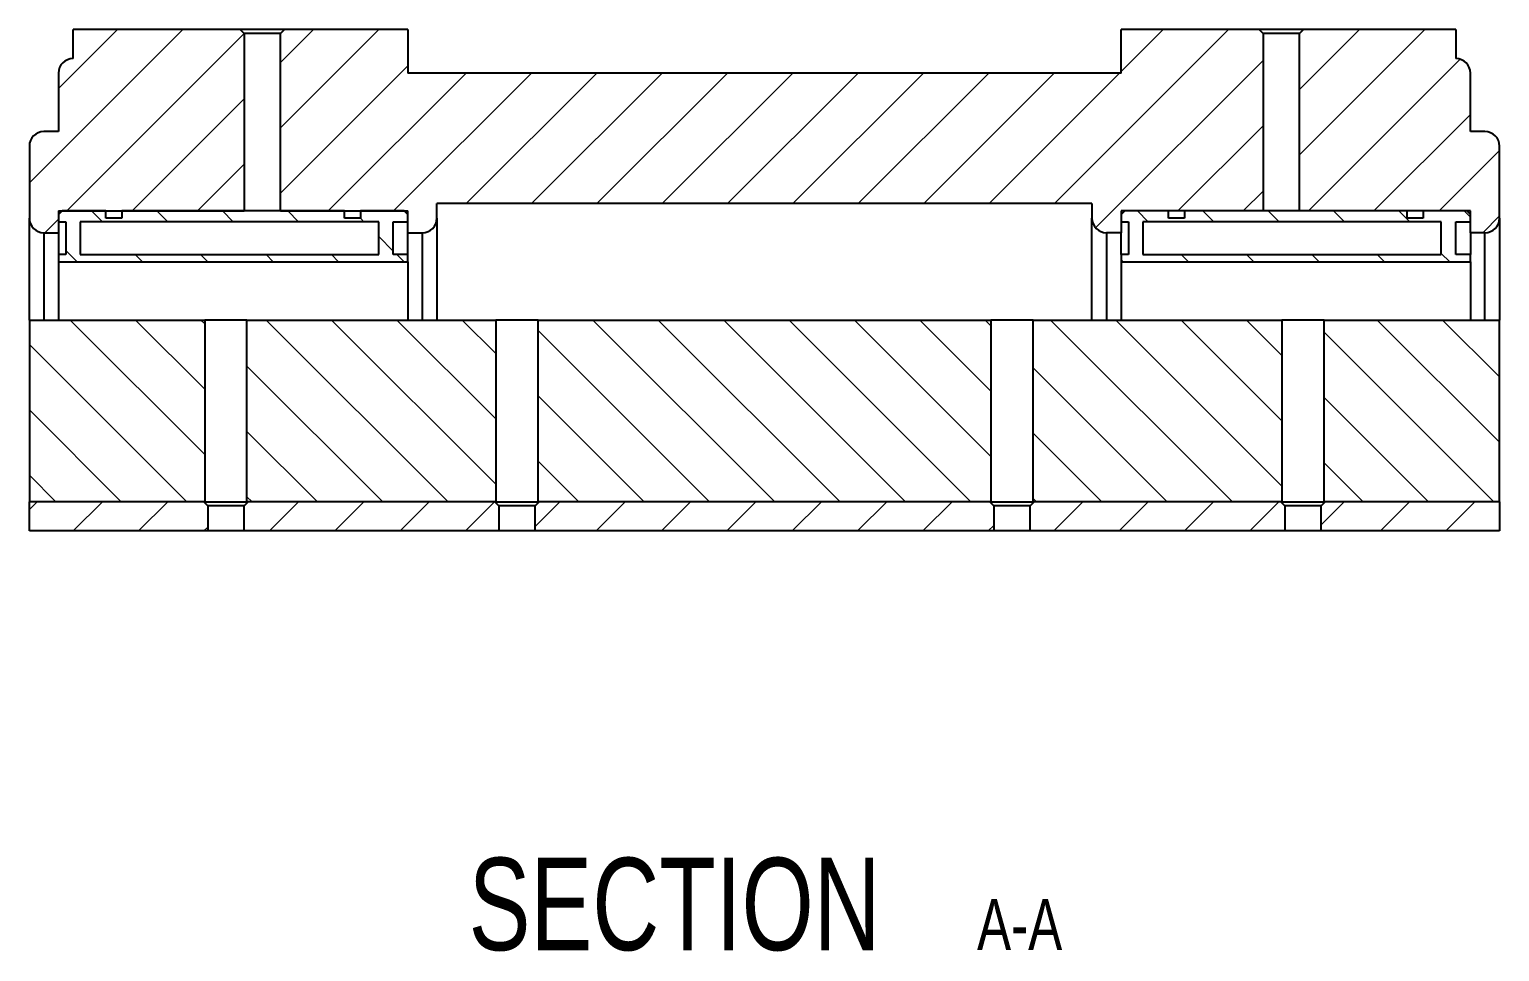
# Model space of a CAD drawing. Header units: millimetres. Extents: x -358 to 836, y 5 to 1249.
# Drawn here: x -358.1 to -257.1, y 437.7 to 501 of the extents above; entities that cross this region are included whole.
import ezdxf

# ---------------------------------------------------------------- set-up
doc = ezdxf.new("R2010")
doc.units = ezdxf.units.MM
doc.styles.add('SLDTEXTSTYLE0', font='TXT', dxfattribs={"width": 0.75})

# ---------------------------------------------------------------- blocks, each defined once
blk = doc.blocks.new('SW_NOTE_2')
at = {"color": 0, "linetype": 'Continuous', "lineweight": 0, "attachment_point": 2, "style": 'SLDTEXTSTYLE0'}
for s, insert, char_height in [('SECTION', (17.36, 8.19), 6.35), ('A-A', (41.06, 5.35), 3.5)]:
    blk.add_mtext(s, dxfattribs=dict(at, insert=insert, char_height=char_height))

msp = doc.modelspace()

# ---------------------------------------------------------------- hatches: boundary and pattern name
at = {"linetype": 'Continuous', "lineweight": 18}
h = msp.add_hatch(dxfattribs=at)
h.set_pattern_fill('ANSI31', style=0)
edge = h.paths.add_edge_path(flags=0)
edge.add_arc((-357.14, 493.02), 1, 90, 180)
edge.add_line((-358.14, 493.02), (-358.14, 488.07))
edge.add_arc((-357.14, 488.07), 1, 180, 270)
edge.add_line((-357.14, 487.07), (-356.14, 487.07))
edge.add_line((-356.14, 487.07), (-356.14, 488.57))
edge.add_line((-356.14, 488.57), (-343.39, 488.57))
edge.add_line((-343.39, 488.57), (-343.39, 500.77))
edge.add_line((-343.39, 500.77), (-343.66, 501.04))
edge.add_line((-343.66, 501.04), (-355.14, 501.04))
edge.add_line((-355.14, 501.04), (-355.14, 499.04))
edge.add_arc((-355.14, 498.04), 1, 90, 180)
edge.add_line((-356.14, 498.04), (-356.14, 494.02))
edge.add_line((-356.14, 494.02), (-357.14, 494.02))
h = msp.add_hatch(dxfattribs=at)
h.set_pattern_fill('ANSI31', style=0)
edge = h.paths.add_edge_path(flags=0)
edge.add_line((-332.14, 488.57), (-332.14, 487.07))
edge.add_line((-332.14, 487.07), (-331.14, 487.07))
edge.add_arc((-331.14, 488.07), 1, 270, 360)
edge.add_line((-330.14, 488.07), (-330.14, 489.07))
edge.add_line((-330.14, 489.07), (-285.14, 489.07))
edge.add_line((-285.14, 489.07), (-285.14, 488.07))
edge.add_arc((-284.14, 488.07), 1, 180, 270)
edge.add_line((-284.14, 487.07), (-283.14, 487.07))
edge.add_line((-283.14, 487.07), (-283.14, 488.57))
edge.add_line((-283.14, 488.57), (-273.39, 488.57))
edge.add_line((-273.39, 488.57), (-273.39, 500.77))
edge.add_line((-273.39, 500.77), (-273.66, 501.04))
edge.add_line((-273.66, 501.04), (-283.14, 501.04))
edge.add_line((-283.14, 501.04), (-283.14, 498.04))
edge.add_line((-283.14, 498.04), (-332.14, 498.04))
edge.add_line((-332.14, 498.04), (-332.14, 501.04))
edge.add_line((-332.14, 501.04), (-340.61, 501.04))
edge.add_line((-340.61, 501.04), (-340.89, 500.77))
edge.add_line((-340.89, 500.77), (-340.89, 488.57))
edge.add_line((-340.89, 488.57), (-332.14, 488.57))
h = msp.add_hatch(dxfattribs=at)
h.set_pattern_fill('ANSI31', style=0)
edge = h.paths.add_edge_path(flags=0)
edge.add_line((-259.14, 487.07), (-258.14, 487.07))
edge.add_arc((-258.14, 488.07), 1, 270, 360)
edge.add_line((-257.14, 488.07), (-257.14, 493.02))
edge.add_arc((-258.14, 493.02), 1, 0, 90)
edge.add_line((-258.14, 494.02), (-259.14, 494.02))
edge.add_line((-259.14, 494.02), (-259.14, 498.04))
edge.add_arc((-260.14, 498.04), 1, 0, 90)
edge.add_line((-260.14, 499.04), (-260.14, 501.04))
edge.add_line((-260.14, 501.04), (-270.61, 501.04))
edge.add_line((-270.61, 501.04), (-270.89, 500.77))
edge.add_line((-270.89, 500.77), (-270.89, 488.57))
edge.add_line((-270.89, 488.57), (-259.14, 488.57))
edge.add_line((-259.14, 488.57), (-259.14, 487.07))
h = msp.add_hatch(dxfattribs=at)
h.set_pattern_fill('ANSI31', angle=90, style=0)
h.paths.add_polyline_path([(-332.14, 485.07), (-332.14, 485.57), (-333.14, 485.57), (-333.14, 487.82), (-332.14, 487.82), (-332.14, 488.32), (-332.39, 488.57), (-335.39, 488.57), (-335.39, 488.07), (-336.49, 488.07), (-336.49, 488.57), (-351.79, 488.57), (-351.79, 488.07), (-352.89, 488.07), (-352.89, 488.57), (-355.89, 488.57), (-356.14, 488.32), (-356.14, 487.82), (-355.64, 487.82), (-355.64, 485.57), (-356.14, 485.57), (-356.14, 485.07)], flags=0)
h.paths.add_polyline_path([(-354.64, 485.57), (-354.64, 487.82), (-334.14, 487.82), (-334.14, 485.57)], flags=0)
h = msp.add_hatch(dxfattribs=at)
h.set_pattern_fill('ANSI31', angle=90, style=0)
h.paths.add_polyline_path([(-259.14, 485.07), (-259.14, 485.57), (-260.14, 485.57), (-260.14, 487.82), (-259.14, 487.82), (-259.14, 488.32), (-259.39, 488.57), (-262.39, 488.57), (-262.39, 488.07), (-263.49, 488.07), (-263.49, 488.57), (-278.79, 488.57), (-278.79, 488.07), (-279.89, 488.07), (-279.89, 488.57), (-282.89, 488.57), (-283.14, 488.32), (-283.14, 487.82), (-282.64, 487.82), (-282.64, 485.57), (-283.14, 485.57), (-283.14, 485.07)], flags=0)
h.paths.add_polyline_path([(-281.64, 485.57), (-281.64, 487.82), (-261.14, 487.82), (-261.14, 485.57)], flags=0)
h = msp.add_hatch(dxfattribs=at)
h.set_pattern_fill('ANSI31', angle=90, style=0)
h.paths.add_polyline_path([(-346.09, 481.07), (-358.14, 481.07), (-358.14, 468.57), (-346.09, 468.57)], flags=0)
h = msp.add_hatch(dxfattribs=at)
h.set_pattern_fill('ANSI31', angle=90, style=0)
h.paths.add_polyline_path([(-343.19, 481.07), (-343.19, 468.57), (-326.09, 468.57), (-326.09, 481.07)], flags=0)
h = msp.add_hatch(dxfattribs=at)
h.set_pattern_fill('ANSI31', angle=90, style=0)
h.paths.add_polyline_path([(-292.09, 468.57), (-292.09, 481.07), (-323.19, 481.07), (-323.19, 468.57)], flags=0)
h = msp.add_hatch(dxfattribs=at)
h.set_pattern_fill('ANSI31', angle=90, style=0)
h.paths.add_polyline_path([(-272.09, 468.57), (-272.09, 481.07), (-289.19, 481.07), (-289.19, 468.57)], flags=0)
h = msp.add_hatch(dxfattribs=at)
h.set_pattern_fill('ANSI31', angle=90, style=0)
h.paths.add_polyline_path([(-269.19, 481.07), (-269.19, 468.57), (-257.14, 468.57), (-257.14, 481.07)], flags=0)
h = msp.add_hatch(dxfattribs=at)
h.set_pattern_fill('ANSI31', style=0)
h.paths.add_polyline_path([(-358.14, 468.57), (-358.14, 466.57), (-345.89, 466.57), (-345.89, 468.29), (-346.16, 468.57)], flags=0)
h = msp.add_hatch(dxfattribs=at)
h.set_pattern_fill('ANSI31', style=0)
h.paths.add_polyline_path([(-343.39, 468.29), (-343.39, 466.57), (-325.89, 466.57), (-325.89, 468.29), (-326.16, 468.57), (-343.11, 468.57)], flags=0)
h = msp.add_hatch(dxfattribs=at)
h.set_pattern_fill('ANSI31', style=0)
h.paths.add_polyline_path([(-291.89, 466.57), (-291.89, 468.29), (-292.16, 468.57), (-323.11, 468.57), (-323.39, 468.29), (-323.39, 466.57)], flags=0)
h = msp.add_hatch(dxfattribs=at)
h.set_pattern_fill('ANSI31', style=0)
h.paths.add_polyline_path([(-271.89, 466.57), (-271.89, 468.29), (-272.16, 468.57), (-289.11, 468.57), (-289.39, 468.29), (-289.39, 466.57)], flags=0)
h = msp.add_hatch(dxfattribs=at)
h.set_pattern_fill('ANSI31', style=0)
h.paths.add_polyline_path([(-257.14, 466.57), (-257.14, 468.57), (-269.11, 468.57), (-269.39, 468.29), (-269.39, 466.57)], flags=0)

# ---------------------------------------------------------------- linework, layer by layer
at = {"color": 7, "linetype": 'Continuous', "lineweight": 25}
for p, q in [((-355.14, 499.04), (-355.14, 501.04)), ((-343.66, 501.04), (-355.14, 501.04)), ((-343.66, 501.04), (-343.39, 500.77)), ((-340.61, 501.04), (-343.66, 501.04)), ((-340.89, 500.77), (-340.61, 501.04)), ((-332.14, 501.04), (-340.61, 501.04)), ((-332.14, 501.04), (-332.14, 498.04)), ((-283.14, 498.04), (-283.14, 501.04)), ((-273.66, 501.04), (-283.14, 501.04)), ((-273.66, 501.04), (-273.39, 500.77)), ((-270.61, 501.04), (-273.66, 501.04)), ((-270.89, 500.77), (-270.61, 501.04)), ((-260.14, 501.04), (-270.61, 501.04)), ((-260.14, 501.04), (-260.14, 499.04)), ((-343.39, 500.77), (-343.39, 488.57)), ((-340.89, 500.77), (-343.39, 500.77)), ((-340.89, 488.57), (-340.89, 500.77)), ((-273.39, 500.77), (-273.39, 488.57)), ((-270.89, 500.77), (-273.39, 500.77)), ((-270.89, 488.57), (-270.89, 500.77)), ((-356.14, 498.04), (-356.14, 494.02)), ((-283.14, 498.04), (-332.14, 498.04)), ((-259.14, 494.02), (-259.14, 498.04)), ((-356.14, 494.02), (-357.14, 494.02)), ((-258.14, 494.02), (-259.14, 494.02)), ((-358.14, 493.02), (-358.14, 488.07)), ((-257.14, 488.07), (-257.14, 493.02)), ((-285.14, 489.07), (-330.14, 489.07)), ((-330.14, 488.07), (-330.14, 489.07)), ((-285.14, 489.07), (-285.14, 488.07)), ((-358.14, 481.07), (-358.14, 488.07)), ((-355.89, 488.57), (-356.14, 488.32)), ((-356.14, 488.57), (-343.39, 488.57)), ((-356.14, 488.57), (-356.14, 487.07)), ((-356.14, 488.32), (-356.14, 487.82)), ((-352.89, 488.57), (-355.89, 488.57)), ((-352.89, 488.07), (-352.89, 488.57)), ((-351.79, 488.07), (-352.89, 488.07)), ((-351.79, 488.57), (-351.79, 488.07)), ((-336.49, 488.57), (-351.79, 488.57)), ((-340.89, 488.57), (-332.14, 488.57)), ((-336.49, 488.07), (-336.49, 488.57)), ((-335.39, 488.07), (-336.49, 488.07)), ((-335.39, 488.57), (-335.39, 488.07)), ((-332.39, 488.57), (-335.39, 488.57)), ((-332.14, 488.32), (-332.39, 488.57)), ((-332.14, 487.07), (-332.14, 488.57)), ((-332.14, 487.82), (-332.14, 488.32)), ((-330.14, 488.07), (-330.14, 481.07)), ((-285.14, 481.07), (-285.14, 488.07)), ((-282.89, 488.57), (-283.14, 488.32)), ((-273.39, 488.57), (-283.14, 488.57)), ((-283.14, 488.57), (-283.14, 487.07)), ((-283.14, 488.32), (-283.14, 487.82)), ((-279.89, 488.57), (-282.89, 488.57)), ((-279.89, 488.07), (-279.89, 488.57)), ((-278.79, 488.07), (-279.89, 488.07)), ((-278.79, 488.57), (-278.79, 488.07)), ((-263.49, 488.57), (-278.79, 488.57)), ((-259.14, 488.57), (-270.89, 488.57)), ((-263.49, 488.07), (-263.49, 488.57)), ((-262.39, 488.07), (-263.49, 488.07)), ((-259.39, 488.57), (-262.39, 488.57)), ((-262.39, 488.57), (-262.39, 488.07)), ((-259.14, 488.32), (-259.39, 488.57)), ((-259.14, 487.07), (-259.14, 488.57)), ((-259.14, 487.82), (-259.14, 488.32)), ((-257.14, 488.07), (-257.14, 481.07)), ((-357.14, 487.07), (-356.14, 487.07)), ((-357.14, 487.07), (-357.14, 481.07)), ((-356.14, 487.82), (-355.64, 487.82)), ((-356.14, 487.07), (-356.14, 485.57)), ((-355.64, 487.82), (-355.64, 485.57)), ((-334.14, 487.82), (-354.64, 487.82)), ((-354.64, 487.82), (-354.64, 485.57)), ((-334.14, 485.57), (-334.14, 487.82)), ((-333.14, 487.82), (-332.14, 487.82)), ((-333.14, 485.57), (-333.14, 487.82)), ((-332.14, 487.07), (-331.14, 487.07)), ((-332.14, 485.57), (-332.14, 487.07)), ((-331.14, 481.07), (-331.14, 487.07)), ((-283.14, 487.07), (-284.14, 487.07)), ((-284.14, 487.07), (-284.14, 481.07)), ((-283.14, 487.82), (-282.64, 487.82)), ((-283.14, 485.57), (-283.14, 487.07)), ((-282.64, 487.82), (-282.64, 485.57)), ((-261.14, 487.82), (-281.64, 487.82)), ((-281.64, 487.82), (-281.64, 485.57)), ((-261.14, 485.57), (-261.14, 487.82)), ((-260.14, 487.82), (-259.14, 487.82)), ((-260.14, 485.57), (-260.14, 487.82)), ((-258.14, 487.07), (-259.14, 487.07)), ((-259.14, 487.07), (-259.14, 485.57)), ((-258.14, 481.07), (-258.14, 487.07)), ((-356.14, 485.57), (-356.14, 485.07)), ((-355.64, 485.57), (-356.14, 485.57)), ((-356.14, 485.07), (-332.14, 485.07)), ((-356.14, 485.07), (-356.14, 481.07)), ((-354.64, 485.57), (-334.14, 485.57)), ((-332.14, 485.57), (-333.14, 485.57)), ((-332.14, 485.07), (-332.14, 485.57)), ((-332.14, 485.07), (-332.14, 481.07)), ((-283.14, 485.57), (-283.14, 485.07)), ((-282.64, 485.57), (-283.14, 485.57)), ((-283.14, 485.07), (-259.14, 485.07)), ((-283.14, 485.07), (-283.14, 481.07)), ((-281.64, 485.57), (-261.14, 485.57)), ((-259.14, 485.57), (-260.14, 485.57)), ((-259.14, 485.07), (-259.14, 485.57)), ((-259.14, 485.07), (-259.14, 481.07)), ((-358.14, 481.07), (-358.14, 468.57)), ((-358.14, 481.07), (-346.09, 481.07)), ((-346.09, 481.07), (-346.09, 468.57)), ((-343.19, 481.07), (-346.09, 481.07)), ((-343.19, 468.57), (-343.19, 481.07)), ((-343.19, 481.07), (-326.09, 481.07)), ((-326.09, 481.07), (-326.09, 468.57)), ((-323.19, 481.07), (-326.09, 481.07)), ((-323.19, 468.57), (-323.19, 481.07)), ((-323.19, 481.07), (-292.09, 481.07)), ((-292.09, 481.07), (-292.09, 468.57)), ((-289.19, 481.07), (-292.09, 481.07)), ((-289.19, 468.57), (-289.19, 481.07)), ((-289.19, 481.07), (-272.09, 481.07)), ((-272.09, 481.07), (-272.09, 468.57)), ((-269.19, 481.07), (-272.09, 481.07)), ((-269.19, 468.57), (-269.19, 481.07)), ((-269.19, 481.07), (-257.14, 481.07)), ((-257.14, 468.57), (-257.14, 481.07)), ((-346.09, 468.57), (-358.14, 468.57)), ((-358.14, 466.57), (-358.14, 468.57)), ((-346.16, 468.57), (-358.14, 468.57)), ((-346.16, 468.57), (-345.89, 468.29)), ((-346.09, 468.57), (-343.19, 468.57)), ((-343.39, 468.29), (-345.89, 468.29)), ((-345.89, 468.29), (-345.89, 466.57)), ((-343.39, 468.29), (-343.11, 468.57)), ((-343.39, 466.57), (-343.39, 468.29)), ((-326.09, 468.57), (-343.19, 468.57)), ((-326.16, 468.57), (-343.11, 468.57)), ((-326.16, 468.57), (-325.89, 468.29)), ((-326.09, 468.57), (-323.19, 468.57)), ((-325.89, 468.29), (-325.89, 466.57)), ((-323.39, 468.29), (-325.89, 468.29)), ((-323.39, 468.29), (-323.11, 468.57)), ((-323.39, 466.57), (-323.39, 468.29)), ((-292.09, 468.57), (-323.19, 468.57)), ((-292.16, 468.57), (-323.11, 468.57)), ((-292.16, 468.57), (-291.89, 468.29)), ((-292.09, 468.57), (-289.19, 468.57)), ((-291.89, 468.29), (-291.89, 466.57)), ((-289.39, 468.29), (-291.89, 468.29)), ((-289.39, 468.29), (-289.11, 468.57)), ((-289.39, 466.57), (-289.39, 468.29)), ((-272.09, 468.57), (-289.19, 468.57)), ((-272.16, 468.57), (-289.11, 468.57)), ((-272.16, 468.57), (-271.89, 468.29)), ((-272.09, 468.57), (-269.19, 468.57)), ((-269.39, 468.29), (-271.89, 468.29)), ((-271.89, 468.29), (-271.89, 466.57)), ((-269.39, 468.29), (-269.11, 468.57)), ((-269.39, 466.57), (-269.39, 468.29)), ((-257.14, 468.57), (-269.19, 468.57)), ((-257.14, 468.57), (-269.11, 468.57)), ((-257.14, 468.57), (-257.14, 466.57)), ((-345.89, 466.57), (-358.14, 466.57)), ((-343.39, 466.57), (-345.89, 466.57)), ((-325.89, 466.57), (-343.39, 466.57)), ((-323.39, 466.57), (-325.89, 466.57)), ((-291.89, 466.57), (-323.39, 466.57)), ((-289.39, 466.57), (-291.89, 466.57)), ((-271.89, 466.57), (-289.39, 466.57)), ((-269.39, 466.57), (-271.89, 466.57)), ((-257.14, 466.57), (-269.39, 466.57))]:
    msp.add_line(p, q, dxfattribs=at)
for centre, start, end in [((-355.14, 498.04), 90, 180), ((-260.14, 498.04), 0, 90), ((-357.14, 493.02), 90, 180), ((-258.14, 493.02), 0, 90), ((-357.14, 488.07), 180, 270), ((-331.14, 488.07), 270, 0), ((-284.14, 488.07), 180, 270), ((-258.14, 488.07), 270, 0)]:
    msp.add_arc(centre, 1, start, end, dxfattribs=at)

# ---------------------------------------------------------------- block references
at = {"color": 7, "linetype": 'Continuous', "lineweight": 0}
msp.add_blockref('SW_NOTE_2', (-331.17, 435.92), dxfattribs=at)

doc.saveas('drawing.dxf')
